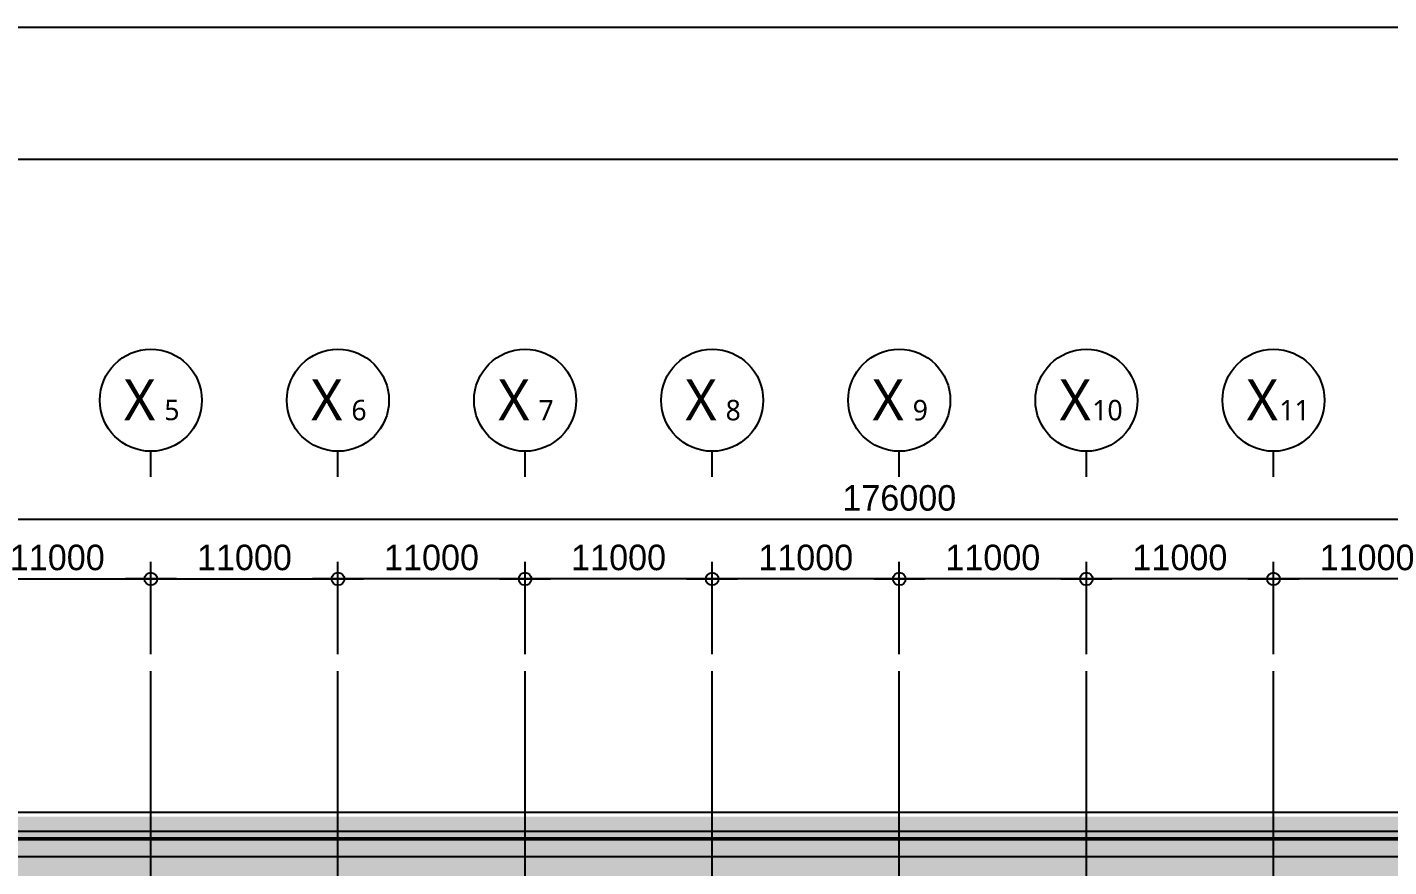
# Model space of a CAD drawing. Header units: millimetres. Extents: x 37653813 to 38677796, y 586285 to 874285.
# Drawn here: x 37840907 to 37920951, y 824941 to 874285 of the extents above; entities that cross this region are included whole.
import ezdxf
from ezdxf.enums import TextEntityAlignment as Align

# ---------------------------------------------------------------- set-up
doc = ezdxf.new("R2010")
doc.units = ezdxf.units.MM
doc.header["$LTSCALE"] = 1000
doc.header["$MEASUREMENT"] = 0
doc.header["$PDSIZE"] = -10
doc.layers.get('0').update_dxf_attribs({"linetype": 'CONTINUOUS'})
doc.layers.get('Defpoints').update_dxf_attribs({"color": 161, "linetype": 'CONTINUOUS'})
for name, color, linetype in [('cen', 1, 'CONTINUOUS'), ('ELE2', 3, 'CONTINUOUS'), ('HAT-253', 253, 'CONTINUOUS'), ('NDIM', 7, 'CONTINUOUS'), ('SYM(AXIS)', 7, 'CONTINUOUS'), ('TEXT(AXIS)', 2, 'CONTINUOUS'), ('먹-적색 14', 14, 'CONTINUOUS'), ('먹-적색(가로선) 26', 26, 'CONTINUOUS'), ('먹-흰색 255', 255, 'CONTINUOUS')]:
    doc.layers.add(name, color=color, linetype=linetype)
doc.styles.add('CGS', font='cgse', dxfattribs={"bigfont": 'cgs'})
doc.styles.add('나눔바른고딕', font='NanumBarunGothic.ttf')
doc.dimstyles.new('NDIM 1200', dxfattribs={"dimscale": 500, "dimtxt": 3, "dimasz": 1, "dimexe": 2, "dimexo": 2, "dimgap": 1, "dimtad": 1, "dimdec": 0, "dimdsep": 46, "dimtxsty": 'CGS', "dimblk": 'DOT0', "dimcen": 1, "dimdle": 8, "dimclrd": 2, "dimclre": 2, "dimclrt": 2, "dimadec": 0, "dimazin": 0, "dimtfac": 1, "dimtdec": 0, "dimtix": 1, "dimtmove": 2, "dimatfit": 3, "dimldrblk": 'DOT0', "dimfxl": 1, "dimtolj": 1, "dimtzin": 0, "dimlwd": -1, "dimlwe": -1, "dimarcsym": 0})

# ---------------------------------------------------------------- blocks, each defined once
blk = doc.blocks.new('DOT0')
blk.add_line((-3, 0), (3, 0))
at = {"color": 6}
blk.add_circle((0, 0), 0.75, dxfattribs=at)
blk = doc.blocks.new('*D565')
at = {"layer": 'Defpoints', "color": 0, "ltscale": 0.4, "transparency": 16777216}
for p in [(37804174, 845361), (37804174, 836435), (37980174, 836435)]:
    blk.add_point(p, dxfattribs=at)
at = {"layer": 'NDIM', "ltscale": 0.4, "transparency": 16777216}
for p, q in [((37804174, 837435), (37804174, 846361)), ((37980174, 837435), (37980174, 846361)), ((37979674, 845361), (37804674, 845361))]:
    blk.add_line(p, q, dxfattribs=at)
at = {"layer": 'NDIM', "ltscale": 0.4, "transparency": 16777216, "xscale": 500, "yscale": 500, "zscale": 500, "rotation": 180}
blk.add_blockref('DOT0', (37804174, 845361), dxfattribs=at)
at = {"layer": 'NDIM', "ltscale": 0.4, "transparency": 16777216, "xscale": 500, "yscale": 500, "zscale": 500}
blk.add_blockref('DOT0', (37980174, 845361), dxfattribs=at)
at = {"layer": 'NDIM', "ltscale": 0.4, "transparency": 16777216, "insert": (37892174, 846611), "char_height": 1500, "attachment_point": 5, "style": 'CGS'}
blk.add_mtext('\\A1;176000', dxfattribs=at)
blk = doc.blocks.new('*D571')
at = {"layer": 'Defpoints', "color": 0, "ltscale": 0.4, "transparency": 16777216}
for p in [(37859174, 841861), (37859174, 836435), (37870174, 836435)]:
    blk.add_point(p, dxfattribs=at)
at = {"layer": 'NDIM', "ltscale": 0.4, "transparency": 16777216}
for p, q in [((37859174, 837435), (37859174, 842861)), ((37870174, 837435), (37870174, 842861)), ((37869674, 841861), (37859674, 841861))]:
    blk.add_line(p, q, dxfattribs=at)
at = {"layer": 'NDIM', "ltscale": 0.4, "transparency": 16777216, "xscale": 500, "yscale": 500, "zscale": 500, "rotation": 180}
blk.add_blockref('DOT0', (37859174, 841861), dxfattribs=at)
at = {"layer": 'NDIM', "ltscale": 0.4, "transparency": 16777216, "xscale": 500, "yscale": 500, "zscale": 500}
blk.add_blockref('DOT0', (37870174, 841861), dxfattribs=at)
at = {"layer": 'NDIM', "ltscale": 0.4, "transparency": 16777216, "insert": (37864674, 843111), "char_height": 1500, "attachment_point": 5, "style": 'CGS'}
blk.add_mtext('\\A1;11000', dxfattribs=at)
blk = doc.blocks.new('*D572')
at = {"layer": 'Defpoints', "color": 0, "ltscale": 0.4, "transparency": 16777216}
for p in [(37870174, 841861), (37870174, 836435), (37881174, 836435)]:
    blk.add_point(p, dxfattribs=at)
at = {"layer": 'NDIM', "ltscale": 0.4, "transparency": 16777216}
for p, q in [((37870174, 837435), (37870174, 842861)), ((37881174, 837435), (37881174, 842861)), ((37880674, 841861), (37870674, 841861))]:
    blk.add_line(p, q, dxfattribs=at)
at = {"layer": 'NDIM', "ltscale": 0.4, "transparency": 16777216, "xscale": 500, "yscale": 500, "zscale": 500, "rotation": 180}
blk.add_blockref('DOT0', (37870174, 841861), dxfattribs=at)
at = {"layer": 'NDIM', "ltscale": 0.4, "transparency": 16777216, "xscale": 500, "yscale": 500, "zscale": 500}
blk.add_blockref('DOT0', (37881174, 841861), dxfattribs=at)
at = {"layer": 'NDIM', "ltscale": 0.4, "transparency": 16777216, "insert": (37875674, 843111), "char_height": 1500, "attachment_point": 5, "style": 'CGS'}
blk.add_mtext('\\A1;11000', dxfattribs=at)
blk = doc.blocks.new('*D573')
at = {"layer": 'Defpoints', "color": 0, "ltscale": 0.4, "transparency": 16777216}
for p in [(37881174, 841861), (37881174, 836435), (37892174, 836435)]:
    blk.add_point(p, dxfattribs=at)
at = {"layer": 'NDIM', "ltscale": 0.4, "transparency": 16777216}
for p, q in [((37881174, 837435), (37881174, 842861)), ((37892174, 837435), (37892174, 842861)), ((37891674, 841861), (37881674, 841861))]:
    blk.add_line(p, q, dxfattribs=at)
at = {"layer": 'NDIM', "ltscale": 0.4, "transparency": 16777216, "xscale": 500, "yscale": 500, "zscale": 500, "rotation": 180}
blk.add_blockref('DOT0', (37881174, 841861), dxfattribs=at)
at = {"layer": 'NDIM', "ltscale": 0.4, "transparency": 16777216, "xscale": 500, "yscale": 500, "zscale": 500}
blk.add_blockref('DOT0', (37892174, 841861), dxfattribs=at)
at = {"layer": 'NDIM', "ltscale": 0.4, "transparency": 16777216, "insert": (37886674, 843111), "char_height": 1500, "attachment_point": 5, "style": 'CGS'}
blk.add_mtext('\\A1;11000', dxfattribs=at)
blk = doc.blocks.new('*D574')
at = {"layer": 'Defpoints', "color": 0, "ltscale": 0.4, "transparency": 16777216}
for p in [(37892174, 841861), (37892174, 836435), (37903174, 836435)]:
    blk.add_point(p, dxfattribs=at)
at = {"layer": 'NDIM', "ltscale": 0.4, "transparency": 16777216}
for p, q in [((37892174, 837435), (37892174, 842861)), ((37903174, 837435), (37903174, 842861)), ((37902674, 841861), (37892674, 841861))]:
    blk.add_line(p, q, dxfattribs=at)
at = {"layer": 'NDIM', "ltscale": 0.4, "transparency": 16777216, "xscale": 500, "yscale": 500, "zscale": 500, "rotation": 180}
blk.add_blockref('DOT0', (37892174, 841861), dxfattribs=at)
at = {"layer": 'NDIM', "ltscale": 0.4, "transparency": 16777216, "xscale": 500, "yscale": 500, "zscale": 500}
blk.add_blockref('DOT0', (37903174, 841861), dxfattribs=at)
at = {"layer": 'NDIM', "ltscale": 0.4, "transparency": 16777216, "insert": (37897674, 843111), "char_height": 1500, "attachment_point": 5, "style": 'CGS'}
blk.add_mtext('\\A1;11000', dxfattribs=at)
blk = doc.blocks.new('*D575')
at = {"layer": 'Defpoints', "color": 0, "ltscale": 0.4, "transparency": 16777216}
for p in [(37903174, 841861), (37903174, 836435), (37914174, 836435)]:
    blk.add_point(p, dxfattribs=at)
at = {"layer": 'NDIM', "ltscale": 0.4, "transparency": 16777216}
for p, q in [((37903174, 837435), (37903174, 842861)), ((37914174, 837435), (37914174, 842861)), ((37913674, 841861), (37903674, 841861))]:
    blk.add_line(p, q, dxfattribs=at)
at = {"layer": 'NDIM', "ltscale": 0.4, "transparency": 16777216, "xscale": 500, "yscale": 500, "zscale": 500, "rotation": 180}
blk.add_blockref('DOT0', (37903174, 841861), dxfattribs=at)
at = {"layer": 'NDIM', "ltscale": 0.4, "transparency": 16777216, "xscale": 500, "yscale": 500, "zscale": 500}
blk.add_blockref('DOT0', (37914174, 841861), dxfattribs=at)
at = {"layer": 'NDIM', "ltscale": 0.4, "transparency": 16777216, "insert": (37908674, 843111), "char_height": 1500, "attachment_point": 5, "style": 'CGS'}
blk.add_mtext('\\A1;11000', dxfattribs=at)
blk = doc.blocks.new('*D576')
at = {"layer": 'Defpoints', "color": 0, "ltscale": 0.4, "transparency": 16777216}
for p in [(37914174, 841861), (37914174, 836435), (37925174, 836435)]:
    blk.add_point(p, dxfattribs=at)
at = {"layer": 'NDIM', "ltscale": 0.4, "transparency": 16777216}
for p, q in [((37914174, 837435), (37914174, 842861)), ((37925174, 837435), (37925174, 842861)), ((37924674, 841861), (37914674, 841861))]:
    blk.add_line(p, q, dxfattribs=at)
at = {"layer": 'NDIM', "ltscale": 0.4, "transparency": 16777216, "xscale": 500, "yscale": 500, "zscale": 500, "rotation": 180}
blk.add_blockref('DOT0', (37914174, 841861), dxfattribs=at)
at = {"layer": 'NDIM', "ltscale": 0.4, "transparency": 16777216, "xscale": 500, "yscale": 500, "zscale": 500}
blk.add_blockref('DOT0', (37925174, 841861), dxfattribs=at)
at = {"layer": 'NDIM', "ltscale": 0.4, "transparency": 16777216, "insert": (37919674, 843111), "char_height": 1500, "attachment_point": 5, "style": 'CGS'}
blk.add_mtext('\\A1;11000', dxfattribs=at)
blk = doc.blocks.new('*D577')
at = {"layer": 'Defpoints', "color": 0, "ltscale": 0.4, "transparency": 16777216}
for p in [(37859174, 841861), (37848174, 836435), (37859174, 836435)]:
    blk.add_point(p, dxfattribs=at)
at = {"layer": 'NDIM', "ltscale": 0.4, "transparency": 16777216}
for p, q in [((37848174, 837435), (37848174, 842861)), ((37859174, 837435), (37859174, 842861)), ((37848674, 841861), (37858674, 841861))]:
    blk.add_line(p, q, dxfattribs=at)
at = {"layer": 'NDIM', "ltscale": 0.4, "transparency": 16777216, "xscale": 500, "yscale": 500, "zscale": 500, "rotation": 180}
blk.add_blockref('DOT0', (37848174, 841861), dxfattribs=at)
at = {"layer": 'NDIM', "ltscale": 0.4, "transparency": 16777216, "xscale": 500, "yscale": 500, "zscale": 500}
blk.add_blockref('DOT0', (37859174, 841861), dxfattribs=at)
at = {"layer": 'NDIM', "ltscale": 0.4, "transparency": 16777216, "insert": (37853674, 843111), "char_height": 1500, "attachment_point": 5, "style": 'CGS'}
blk.add_mtext('\\A1;11000', dxfattribs=at)
blk = doc.blocks.new('*D578')
at = {"layer": 'Defpoints', "color": 0, "ltscale": 0.4, "transparency": 16777216}
for p in [(37848174, 841861), (37837174, 836435), (37848174, 836435)]:
    blk.add_point(p, dxfattribs=at)
at = {"layer": 'NDIM', "ltscale": 0.4, "transparency": 16777216}
for p, q in [((37837174, 837435), (37837174, 842861)), ((37848174, 837435), (37848174, 842861)), ((37837674, 841861), (37847674, 841861))]:
    blk.add_line(p, q, dxfattribs=at)
at = {"layer": 'NDIM', "ltscale": 0.4, "transparency": 16777216, "xscale": 500, "yscale": 500, "zscale": 500, "rotation": 180}
blk.add_blockref('DOT0', (37837174, 841861), dxfattribs=at)
at = {"layer": 'NDIM', "ltscale": 0.4, "transparency": 16777216, "xscale": 500, "yscale": 500, "zscale": 500}
blk.add_blockref('DOT0', (37848174, 841861), dxfattribs=at)
at = {"layer": 'NDIM', "ltscale": 0.4, "transparency": 16777216, "insert": (37842674, 843111), "char_height": 1500, "attachment_point": 5, "style": 'CGS'}
blk.add_mtext('\\A1;11000', dxfattribs=at)
blk = doc.blocks.new('A$C2F20087E')
at = {"layer": 'SYM(AXIS)'}
blk.add_line((600, 0), (600, 300), dxfattribs=at)
blk.add_circle((600, 900), 600, dxfattribs=at)

msp = doc.modelspace()

# ---------------------------------------------------------------- hatches: boundary and pattern name
at = {"layer": '먹-적색 14', "ltscale": 0.1}
h = msp.add_hatch(dxfattribs=at)
h.set_pattern_fill('DOTS', color=256, scale=3000)
h.set_pattern_definition([(0, (0, 850), (93.75, 187.5), [0, -187.5])])
h.paths.add_polyline_path([(37966624, 831692.5), (37966624, 827892.5), (37803499, 827892.5), (37803499, 825392.5), (37969524, 825392.5), (37969524, 831692.5)])
at = {"layer": '먹-흰색 255', "ltscale": 0.1}
h = msp.add_hatch(dxfattribs=at)
h.set_pattern_fill('DOTS', color=256, scale=3000)
h.paths.add_polyline_path([(37803499, 825442.5), (37969524, 825442.5), (37969524, 776642.5), (37803499, 776642.5)])

# ---------------------------------------------------------------- linework, layer by layer
at = {"layer": 'cen', "ltscale": 0.1}
for p, q in [((37848174, 749542.5), (37848174, 836435.4)), ((37859174, 749542.5), (37859174, 836435.4)), ((37870174, 749542.5), (37870174, 836435.4)), ((37881174, 749542.5), (37881174, 836435.4)), ((37892174, 749542.5), (37892174, 836435.4)), ((37903174, 749542.5), (37903174, 836435.4)), ((37914174, 749542.5), (37914174, 836435.4))]:
    msp.add_line(p, q, dxfattribs=at)
at = {"layer": 'cen', "ltscale": 5}
msp.add_line((37725834.4, 826642.5), (37997018.4, 826642.5), dxfattribs=at)
at = {"layer": 'Defpoints'}
for points in [[(38064313.4, 586285), (37653813.4, 586285), (37653813.4, 874285), (38064313.4, 874285)], [(37665813.4, 866535), (38016813.4, 866535), (38016813.4, 594118.8), (37665813.4, 594118.8)]]:
    msp.add_lwpolyline(points, close=True, dxfattribs=at)
at = {"layer": 'ELE2', "ltscale": 0.1}
msp.add_lwpolyline([(37803499, 776642.5), (37803499, 828142.5), (37966624, 828142.5), (37966624, 831692.5), (37980849, 831692.5), (37980849, 771661.7)], dxfattribs=at)
at = {"layer": 'HAT-253', "ltscale": 0.1}
msp.add_lwpolyline([(37803499, 825542.5), (37984449, 825542.5)], dxfattribs=at)
at = {"layer": '먹-적색(가로선) 26', "ltscale": 0.1}
for points in [[(37803499, 827042.5), (37966624, 827042.5)], [(37803499, 826542.5), (37984449, 826542.5)], [(37803499, 825542.5), (37969524, 825542.5)]]:
    msp.add_lwpolyline(points, dxfattribs=at)

# ---------------------------------------------------------------- block references
at = {"xscale": 5, "yscale": 5, "zscale": 5}
for p in [(37845174, 847861.1), (37856174, 847861.1), (37867174, 847861.1), (37878174, 847861.1), (37889174, 847861.1), (37900174, 847861.1), (37911174, 847861.1)]:
    msp.add_blockref('A$C2F20087E', p, dxfattribs=at)

# ---------------------------------------------------------------- texts
at = {"layer": 'TEXT(AXIS)', "style": '나눔바른고딕'}
for s, height, p in [('X', 2400, (37847515.8, 852381)), ('X', 2400, (37858515.8, 852381)), ('X', 2400, (37869515.8, 852381)), ('X', 2400, (37880515.8, 852381)), ('X', 2400, (37891515.8, 852381)), ('X', 2400, (37902515.8, 852381)), ('X', 2400, (37913515.8, 852381)), ('5', 1200, (37849412, 851781.1)), ('6', 1200, (37860412, 851781.1)), ('7', 1200, (37871412, 851781.1)), ('8', 1200, (37882412, 851781.1)), ('9', 1200, (37893412, 851781.1)), ('10', 1200, (37904412, 851781.1)), ('11', 1200, (37915412, 851781.1))]:
    msp.add_text(s, height=height, dxfattribs=at).set_placement(p, align=Align.MIDDLE)

# ---------------------------------------------------------------- dimensions: what is measured, and where the dimension line sits
at = {"layer": 'NDIM', "ltscale": 0.4}
for base, p1, p2, picture, middle in [((37804174, 845361.1), (37980174, 836435.4), (37804174, 836435.4), '*D565', (37892174, 846611.1)), ((37859174, 841861.1), (37870174, 836435.4), (37859174, 836435.4), '*D571', (37864674, 843111.1)), ((37870174, 841861.1), (37881174, 836435.4), (37870174, 836435.4), '*D572', (37875674, 843111.1)), ((37881174, 841861.1), (37892174, 836435.4), (37881174, 836435.4), '*D573', (37886674, 843111.1)), ((37892174, 841861.1), (37903174, 836435.4), (37892174, 836435.4), '*D574', (37897674, 843111.1)), ((37903174, 841861.1), (37914174, 836435.4), (37903174, 836435.4), '*D575', (37908674, 843111.1)), ((37914174, 841861.1), (37925174, 836435.4), (37914174, 836435.4), '*D576', (37919674, 843111.1))]:
    dim = msp.add_linear_dim(base=base, p1=p1, p2=p2, angle=180, dimstyle='NDIM 1200', override={"dimclrd": 256, "dimclre": 256, "dimclrt": 256}, dxfattribs=at)
    dim.commit()
    dim.dimension.update_dxf_attribs({"geometry": picture, "text_midpoint": middle})
for base, p1, p2, picture, middle in [((37848174, 841861.1), (37837174, 836435.4), (37848174, 836435.4), '*D578', (37842674, 843111.1)), ((37859174, 841861.1), (37848174, 836435.4), (37859174, 836435.4), '*D577', (37853674, 843111.1))]:
    dim = msp.add_linear_dim(base=base, p1=p1, p2=p2, dimstyle='NDIM 1200', override={"dimclrd": 256, "dimclre": 256, "dimclrt": 256}, dxfattribs=at)
    dim.commit()
    dim.dimension.update_dxf_attribs({"geometry": picture, "text_midpoint": middle})

doc.saveas('drawing.dxf')
